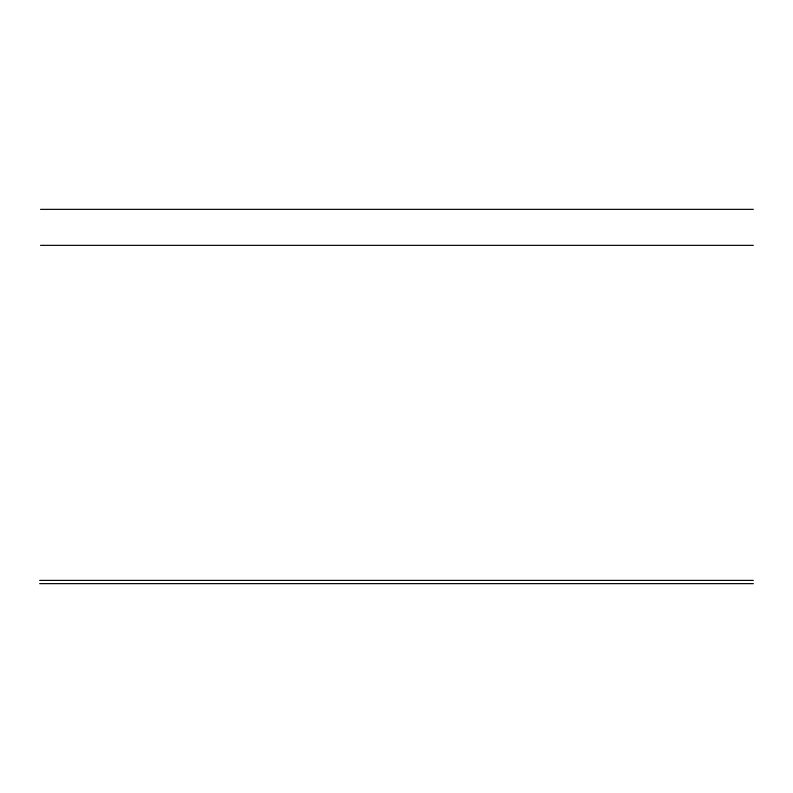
<?xml version="1.0" encoding="UTF-8"?>
<svg xmlns="http://www.w3.org/2000/svg" width="793" height="793" viewBox="0 0 793 793"><rect width="100%" height="100%" fill="white"/><g stroke="black" fill="none" stroke-linecap="round" stroke-linejoin="round"><path stroke-width="1.19" d="M40.502 209.362L753.34 209.362M40.502 245.354L753.34 245.354M39.65 580.397L753.35 580.397M39.65 583.638L753.35 583.638"/></g></svg>
